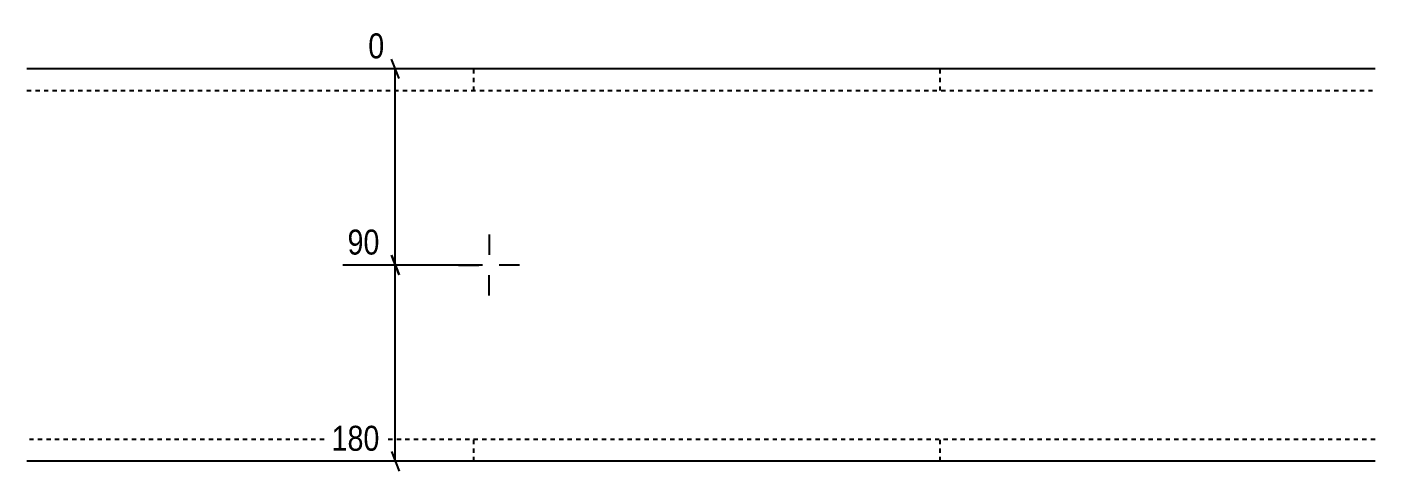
# Model space of a CAD drawing. Header units: millimetres. Extents: x 7 to 17818, y 7 to 378.
# Drawn here: x 14257 to 14875, y 9 to 213 of the extents above; entities that cross this region are included whole.
import ezdxf

# ---------------------------------------------------------------- set-up
doc = ezdxf.new("R2010")
doc.units = ezdxf.units.MM
doc.linetypes.add('DXK_LINE_DOT2', pattern=[3.9198, 1.9599, -1.9599])
doc.layers.add('MÅLSÆTNING', color=7, linetype='Continuous')
doc.layers.add('STÅL', color=7, linetype='Continuous')
doc.styles.add('Arial Narrow', font='ARIALN.TTF', dxfattribs={"height": 0.2})

msp = doc.modelspace()

# ---------------------------------------------------------------- linework, layer by layer
at = {"layer": 'MÅLSÆTNING', "color": 7, "linetype": 'Continuous'}
for p, q in [((14427.43, 189), (14423.83, 198)), ((14465.63, 193.5), (14413.22, 193.5)), ((14425.63, 103.5), (14425.63, 193.5)), ((14427.43, 99), (14423.83, 108)), ((14465.63, 103.5), (14401.53, 103.5)), ((14425.63, 13.5), (14425.63, 103.5)), ((14465.63, 13.5), (14394.22, 13.5)), ((14423.83, 18), (14427.43, 9))]:
    msp.add_line(p, q, dxfattribs=at)
at = {"layer": 'STÅL', "color": 2, "linetype": 'Continuous'}
for p, q in [((14875.1, 193.5), (14256.63, 193.5)), ((14875.1, 13.5), (14256.63, 13.5))]:
    msp.add_line(p, q, dxfattribs=at)
at = {"layer": 'STÅL', "color": 7, "linetype": 'DXK_LINE_DOT2'}
for p, q in [((14461.63, 183.5), (14461.63, 193.5)), ((14675.63, 183.5), (14675.63, 193.5)), ((14256.63, 183.5), (14875.1, 183.5)), ((14875.1, 23.5), (14256.63, 23.5)), ((14461.63, 13.5), (14461.63, 23.5)), ((14675.63, 13.5), (14675.63, 23.5))]:
    msp.add_line(p, q, dxfattribs=at)
at = {"layer": 'STÅL', "color": 3, "linetype": 'Continuous'}
for p, q in [((14468.63, 117.5), (14468.63, 108.18)), ((14454.63, 103.5), (14463.95, 103.5)), ((14482.63, 103.5), (14473.31, 103.5)), ((14468.63, 89.5), (14468.63, 98.82))]:
    msp.add_line(p, q, dxfattribs=at)

# ---------------------------------------------------------------- next in the draw order: wipeouts: each hides what was drawn before it
at = {"color": 0, "linetype": 'Continuous'}
for points in [[(14422.93, 195.9), (14422.93, 212.7), (14410.82, 212.7), (14410.82, 195.9)], [(14420.74, 105.9), (14420.74, 122.7), (14401.32, 122.7), (14401.32, 105.9)], [(14420.74, 15.9), (14420.74, 32.7), (14394.01, 32.7), (14394.01, 15.9)]]:
    msp.add_wipeout(points, dxfattribs=at).dxf.layer = 'MÅLSÆTNING'

# ---------------------------------------------------------------- next in the draw order: linework, layer by layer
at = {"layer": 'MÅLSÆTNING', "color": 7, "linetype": 'Continuous'}
for p, q in [((14423.83, 108), (14427.43, 99)), ((14465.63, 103.5), (14401.53, 103.5))]:
    msp.add_line(p, q, dxfattribs=at)

# ---------------------------------------------------------------- next in the draw order: texts
at = {"layer": 'MÅLSÆTNING', "color": 3, "linetype": 'Continuous', "style": 'Arial Narrow'}
for s, height, p in [('0', 11.45, (14413.22, 198.3)), ('90', 11.453, (14403.72, 108.3)), ('180', 11.453, (14396.41, 18.3))]:
    msp.add_text(s, height=height, dxfattribs=at).set_placement(p)

doc.saveas('drawing.dxf')
